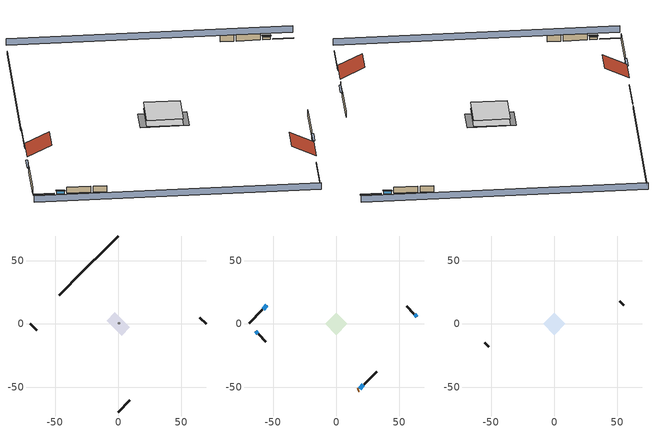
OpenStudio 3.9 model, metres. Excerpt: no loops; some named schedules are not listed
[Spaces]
crawlspace - vented 1
 floor foundation (Slab1 construction): -9.27,2.65 -2.65,9.27 9.27,-2.65 2.65,-9.27 z-0.91
 wall outside (RimJoist1 construction): -37.73,31.95 -46.91,22.76 z0.3:0.61
 wall outside (RimJoist2 construction): 69.67,0 64.57,5.11 z0.3:0.61
 wall outside (RimJoist3 construction): 0,-69.67 9.18,-60.49 z0.3:0.61
 wall outside (RimJoist4 construction): -69.67,0 -64.57,-5.11 z0.3:0.61
 wall foundation (FoundationWall1 construction): 0,69.67 -37.07,32.6 z-0.91:0.3
central ac and furnace airloop ret air space
 floor adiabatic (AdiabaticConst): 0,0 0,1 1,1 1,0 z0
 wall adiabatic (AdiabaticConst): 0,1 0,0 1,0 1,1 0,1 z0:1
 ceiling adiabatic (AdiabaticConst): 1,0 1,1 0,1 0,0 z1
conditioned space 1
 floor to crawlspace - vented 1 (Floor1 construction): -8.88,0 0,8.88 8.88,0 0,-8.88 z0.3
 wall outside (Wall1 construction): -58.53,11.14 -69.02,0.66 z0.3:2.74
 wall outside (Wall2 construction): 61.49,8.19 55.66,14.01 z0.3:2.74
 wall outside (Wall3 construction): 22.11,-47.57 32.05,-37.62 z0.3:2.74
 wall outside (Wall4 construction): -61.49,-8.19 -55.66,-14.01 z0.3:2.74
 wall outside (AdiabaticWallConstruction): -54.86,14.81 -57.87,11.8 / 18.44,-51.24 21.45,-48.22 z0.3:1.46; 63.91,5.76 62.14,7.53 / -63.91,-5.76 -62.14,-7.53 z0.3:1.4
 wall outside (AdiabaticWallConstruction 1): 17.13,-52.54 17.78,-51.89 z0.3:2.34
 window (WindowConstruction): -54.86,14.81 -57.87,11.8 z0.3:1.46
 window (WindowConstruction 1): 63.91,5.76 62.14,7.53 z0.3:1.4
 window (WindowConstruction 2): 18.44,-51.24 21.45,-48.22 z0.3:1.46
 window (WindowConstruction 3): -63.91,-5.76 -62.14,-7.53 z0.3:1.4
 door (Door): 17.14,-52.54 17.78,-51.89 z0.3:2.34
attic - vented 1
 floor to conditioned space 1 (Floor2 construction Reversed): -8.88,0 0,8.88 8.88,0 0,-8.88 z2.74
 wall outside (Wall5 construction): 55,14.67 51.83,17.85 z0.3:2.74
 wall outside (Wall6 construction): -55,-14.67 -51.83,-17.85 z0.3:2.74
 roof outside (Roof1 construction): -54.21,15.47,2.74 -48.27,9.53,6.94 -41.63,16.17,6.94 -47.57,22.11,2.74
 roof outside (Roof2 construction): 16.48,-53.2,2.74 10.54,-47.26,6.94 3.9,-53.9,6.94 9.84,-59.84,2.74
shading: -72.91,-3.23 -3.23,-72.91 / 72.91,3.23 3.23,72.91 z0:2.74; -58.09,11.58 -54.65,15.03 -55.08,15.46 -58.52,12.01 z1.77; 61.93,7.75 64.12,5.55 64.56,5.98 62.36,8.18 z1.71; 21.67,-48.01 18.22,-51.45 18.65,-51.88 22.1,-48.44 z1.77; -61.93,-7.75 -64.12,-5.55 -64.56,-5.98 -62.36,-8.18 z1.71
[Site]
Portland Intl Arpt_OR: Latitude {deg}=45.59; Longitude {deg}=-122.6; Time Zone {hr}=-8; Elevation {m}=33; Terrain=Suburbs; Keep Site Location Information=Yes
[Site:GroundTemperature:Shallow]
10.2558, 8.96328, 8.85977, 9.47314, 11.9355, 14.3863, 16.5111, 17.8571, 17.9714, 16.8767, 14.8061, 12.4304
[Site:WaterMainsTemperature]
Calculation Method=Schedule; Temperature Schedule=mains temperature schedule
[Building]
Building 1
[Material] Roughness=Rough
Name | Thickness {m} | Conductivity {W/m-K} | Density {kg/m3} | Specific Heat {J/kg-K} | Thermal Absorptance | Solar Absorptance | Visible Absorptance
slate or tile shingles | 0.01905 | 0.840978 | 1899.972 | 799.717 | 0.9 | 0.75 | 0.75
roof rigid ins | 0.00329814 | 0.029427 | 32.04 | 1214.23 | 0.9 | 0.7 | 0.7
osb sheathing 0.5 in. | 0.0127 | 0.115458 | 512.64 | 1214.23 | 0.9 | 0.6 | 0.6
wood siding | 0.0254 | 0.102417 | 544.68 | 1172.36 | 0.9 | 0.85 | 0.85
osb sheathing 0.5 in. 1 | 0.0127 | 0.115458 | 512.64 | 1214.23 | 0.9 | 0.7 | 0.7
wall stud and cavity | 0.1397 | 0.550994 | 139.0536 | 1170.24 | 0.9 | 0.7 | 0.7
gypsum board | 0.0127 | 0.160291 | 801 | 837.4 | 0.9 | 0.6 | 0.6
wall stud and cavity 1 | 0.1397 | 0.727959 | 139.0536 | 1170.24 | 0.9 | 0.6 | 0.6
rim joist stud and cavity | 0.0508 | 0.178688 | 50.32683 | 1063.81 | 0.9 | 0.6 | 0.6
floor stud and cavity | 0.1397 | 0.923637 | 92.3553 | 1139.71 | 0.9 | 0.7 | 0.7
osb sheathing 0.75 in. | 0.01905 | 0.115458 | 512.64 | 1214.23 | 0.9 | 0.7 | 0.7
floor covering | 0.0127 | 0.0433444 | 54.468 | 1339.84 | 0.9 | 0.6 | 0.6
ceiling loosefill ins | 0.169333 | 0.0480833 | 16.02 | 1046.75 | 0.9 | 0.7 | 0.7
ceiling stud and cavity | 0.1397 | 0.0824711 | 65.682 | 1177.47 | 0.9 | 0.7 | 0.7
concrete 8.0 in. | 0.2032 | 1.803125 | 2242.8 | 837.4 | 0.9 | 0.7 | 0.7
soil 0.5 in. | 0.0127 | 1.3848 | 1842.3 | 418.7 | 0.9 | 0.7 | 0.7
wood siding 1; wood siding 2 | 0.0254 | 0.102417 | 544.68 | 1172.36
wall rigid ins | 0.512978 | 0.029427 | 32.04 | 1214.23 | 0.9 | 0.7 | 0.7
wall stud and cavity 2 | 0.0889 | 0.380278 | 52.3479 | 1209.89 | 0.9 | 0.7 | 0.7
door material | 0.04445 | 0.0612267 | 512.64 | 1214.23 | 0.9 | 0.7 | 0.7
wall stud and cavity 3 | 0.0889 | 0.391764 | 83.0341 | 1211.67 | 0.9 | 0.7 | 0.7
furniture material conditioned space 1 | 0.1524 | 0.115458 | 640.8 | 1214.23 | 0.9 | 0.6 | 0.6
[Construction]
Roof1 construction; Roof2 construction: slate or tile shingles, roof rigid ins, osb sheathing 0.5 in.
Wall1 construction; Wall2 construction; Wall3 construction; Wall4 construction: wood siding, osb sheathing 0.5 in. 1, wall stud and cavity, gypsum board
Wall5 construction; Wall6 construction: wood siding, osb sheathing 0.5 in. 1, wall stud and cavity 1
RimJoist1 construction; RimJoist2 construction; RimJoist3 construction; RimJoist4 construction: wood siding, rim joist stud and cavity
Floor1 construction: floor stud and cavity, osb sheathing 0.75 in., floor covering
Floor2 construction Reversed: gypsum board, ceiling stud and cavity, ceiling loosefill ins
FoundationWall1 construction: concrete 8.0 in.
Slab1 construction: soil 0.5 in.
WindowConstruction; WindowConstruction 1; WindowConstruction 2; WindowConstruction 3: WindowMaterial
AdiabaticWallConstruction: wood siding 1, wall rigid ins, wall stud and cavity 2, gypsum board
Door: door material
AdiabaticWallConstruction 1: wood siding 2, wall rigid ins, wall stud and cavity 2, gypsum board
PartitionWallConstruction: gypsum board, wall stud and cavity 3, gypsum board
furniture construction conditioned space 1: furniture material conditioned space 1
AdiabaticConst: Adiabatic
[WindowMaterial:SimpleGlazingSystem]
WindowMaterial: U-Factor {W/m2-K}=2.15764; Solar Heat Gain Coefficient=0.44
[Material:NoMass]
Adiabatic: Roughness=Rough; Thermal Resistance {m2-K/W}=176.1
[ThermalZone] Multiplier=1; Use Ideal Air Loads=No
Name | Volume {m3} | Thermostat
conditioned space | 384.656 | conditioned space temperature setpoint
attic - vented | 147.678
crawlspace - vented | 192.328
central ac and furnace airloop ret air zone | 1
[Sizing:Zone] Zone Cooling Design Supply Air Temperature Input Method=SupplyAirTemperature; Zone Cooling Design Supply Air Temperature {C}=14; Zone Cooling Design Supply Air Temperature Difference {deltaC}=11.11; Zone Heating Design Supply Air Temperature Input Method=SupplyAirTemperature; Zone Heating Design Supply Air Temperature {C}=40; Zone Heating Design Supply Air Temperature Difference {deltaC}=11.11; Zone Cooling Design Supply Air Humidity Ratio {kg-H2O/kg-air}=0.0085; Zone Heating Design Supply Air Humidity Ratio {kg-H2O/kg-air}=0.008; Cooling Design Air Flow Method=DesignDay; Heating Design Air Flow Method=DesignDay; Account for Dedicated Outdoor Air System=No; Dedicated Outdoor Air System Control Strategy=NeutralSupplyAir; Dedicated Outdoor Air Low Setpoint Temperature for Design {C}=autosize; Dedicated Outdoor Air High Setpoint Temperature for Design {C}=autosize; Zone Load Sizing Method=Sensible Load Only No Latent Load; Zone Latent Cooling Design Supply Air Humidity Ratio Input Method=HumidityRatioDifference; Zone Cooling Design Supply Air Humidity Ratio Difference {kgWater/kgDryAir}=0.005; Zone Latent Heating Design Supply Air Humidity Ratio Input Method=HumidityRatioDifference; Zone Humidification Design Supply Air Humidity Ratio Difference {kgWater/kgDryAir}=0.005; Sizing Option=Coincident
attic - vented; crawlspace - vented; central ac and furnace airloop ret air zone
[Space]
Name | Thermal Zone | Volume {m3}
conditioned space 1 | conditioned space | 384.656
attic - vented 1 | attic - vented | 147.678
crawlspace - vented 1 | crawlspace - vented | 192.328
central ac and furnace airloop ret air space | central ac and furnace airloop ret air zone
[ThermostatSetpoint:DualSetpoint]
conditioned space temperature setpoint: Heating Setpoint Temperature Schedule=heating setpoint; Cooling Setpoint Temperature Schedule=cooling setpoint; Temperature Difference Between Cutout And Setpoint {deltaC}=0
[Foundation:Kiva]
Foundation Kiva 1: Initial Indoor Air Temperature {C}=8.24991; Wall Height Above Grade {m}=0.3048; Wall Depth Below Slab {m}=0.2032
[Foundation:Kiva:Settings]
Soil Conductivity {W/m-K}=1.3848; Soil Density {kg/m3}=1842.3; Soil Specific Heat {J/kg-K}=418.7; Ground Solar Absorptivity=0.9; Ground Thermal Absorptivity=0.9; Ground Surface Roughness {m}=0.03; Far-Field Width {m}=40; Deep-Ground Boundary Condition=ZeroFlux; Deep-Ground Depth {m}=40; Minimum Cell Dimension {m}=0.2; Maximum Cell Growth Coefficient=3; Simulation Timestep=Timestep
[SurfaceProperty:ExposedFoundationPerimeter]
Slab1: Exposed Perimeter Calculation Method=TotalExposedPerimeter; Total Exposed Perimeter {m}=52.4256
[SurfaceProperty:IncidentSolarMultiplier] Incident Solar Multiplier=1; Incident Solar Multiplier Schedule=trans schedule winter=0.85 summer=0.7
Window1; Window2; Window3; Window4
[InternalMass:Definition] Design Level Calculation Method=SurfaceArea
Name | Construction | Surface Area {m2}
partition wall mass | PartitionWallConstruction | 157.749
furniture mass conditioned space 1 | furniture construction conditioned space 1 | 63.09974
[InternalMass] Space or SpaceType=conditioned space 1; Multiplier=1
Name | Internal Mass Definition
partition wall mass | partition wall mass
furniture mass conditioned space 1 | furniture mass conditioned space 1
[Fan:SystemModel]
central ac and furnace supply fan: Availability Schedule=Always On Discrete; Design Maximum Air Flow Rate {m3/s}=0.573888; Speed Control Method=Discrete; Electric Power Minimum Flow Rate Fraction=0.2; Design Pressure Rise {Pa}=500; Motor Efficiency=1; Motor In Air Stream Fraction=1; Design Electric Power Consumption {W}=autosize; Design Power Sizing Method=PowerPerFlow; Electric Power Per Unit Flow Rate {W/(m3/s)}=1059.44; Electric Power Per Unit Flow Rate Per Unit Pressure {W-s/m3-Pa}=1.66667; Fan Total Efficiency=0.7; Motor Loss Radiative Fraction=0; Speed Flow Fraction 1=0.90214; Speed Electric Power Fraction 1=0.73421; Speed Flow Fraction 2=1; Speed Electric Power Fraction 2=1
[EnergyManagementSystem:Sensor]
Name | Output Variable or Output Meter Index Key | Output Variable or Output Meter
central_ac_and_furnace_supply_fan_s; central_ac_and_furnace_supply_fan_s_1 | central ac and furnace supply fan | Fan Electricity Energy
water_heater_T_set | water heater setpoint | Schedule Value
out_pb_s |  | Site Outdoor Air Barometric Pressure
out_wt_s |  | Site Outdoor Air Humidity Ratio
site_vw_s |  | Site Wind Speed
cool_season | cooling season schedule | Schedule Value
central_ac_and_furnace_airloop_Fan_RTF_s | central ac and furnace supply fan | Fan Runtime Fraction Speed 1
central_ac_and_furnace_airloop_Fan_RTF_s_1 | central ac and furnace supply fan | Fan Runtime Fraction Speed 2
central_ac_and_furnace_airloop_AH_MFR_s | Node 6 | System Node Mass Flow Rate
central_ac_and_furnace_airloop_AH_VFR_s | Node 6 | System Node Current Density Volume Flow Rate
central_ac_and_furnace_airloop_AH_Tout_s | Node 6 | System Node Temperature
central_ac_and_furnace_airloop_AH_Wout_s | Node 6 | System Node Humidity Ratio
central_ac_and_furnace_airloop_RA_T_s | Node 9 | System Node Temperature
central_ac_and_furnace_airloop_Ra_W_s | Node 9 | System Node Humidity Ratio
central_ac_and_furnace_airloop_0_DZ_T_s | crawlspace - vented | Zone Air Temperature
central_ac_and_furnace_airloop_0_DZ_W_s | crawlspace - vented | Zone Mean Air Humidity Ratio
natural_vent_s | natural vent schedule | Schedule Value
htg_sp_s | heating setpoint | Schedule Value
clg_sp_s | cooling setpoint | Schedule Value
mech_vent_range_fan_0_sch_s | mech vent range fan 0 schedule | Schedule Value
mech_vent_bath_fan_0_sch_s | mech vent bath fan 0 schedule | Schedule Value
clothes_dryer_exhaust_0_sch_s | clothes_dryer | Schedule Value
site_temp | Environment | Site Outdoor Air Drybulb Temperature
discharge_sch_sensor | electric_vehicle_discharging | Schedule Value
charge_sch_sensor | electric_vehicle_charging | Schedule Value
soc_sensor | Vehicle1 li ion | Electric Storage Charge Fraction
htg_load_cond |  | Heating:EnergyTransfer:Zone:CONDITIONED SPACE
clg_load_cond |  | Cooling:EnergyTransfer:Zone:CONDITIONED SPACE
htg_load_duct |  | Heating:EnergyTransfer:Zone:CENTRAL AC AND FURNACE AIRLOOP RET AIR ZONE
clg_load_duct |  | Cooling:EnergyTransfer:Zone:CENTRAL AC AND FURNACE AIRLOOP RET AIR ZONE
s_conv | Floor1 | Surface Inside Face Convection Heat Gain Energy
s_ig | Floor1 | Surface Inside Face Internal Gains Radiation Heat Gain Energy
s_sol | Floor1 | Surface Inside Face Solar Radiation Heat Gain Energy
s_lgt | Floor1 | Surface Inside Face Lights Radiation Heat Gain Energy
s_surf | Floor1 | Surface Inside Face Net Surface Thermal Radiation Heat Gain Energy
s_conv_1 | Floor2 | Surface Inside Face Convection Heat Gain Energy
s_ig_1 | Floor2 | Surface Inside Face Internal Gains Radiation Heat Gain Energy
s_sol_1 | Floor2 | Surface Inside Face Solar Radiation Heat Gain Energy
s_lgt_1 | Floor2 | Surface Inside Face Lights Radiation Heat Gain Energy
s_surf_1 | Floor2 | Surface Inside Face Net Surface Thermal Radiation Heat Gain Energy
ss_sol | Door1 | Surface Inside Face Solar Radiation Heat Gain Energy
ss_lgt | Door1 | Surface Inside Face Lights Radiation Heat Gain Energy
ss_conv | Door1 | Surface Inside Face Convection Heat Gain Energy
ss_ig | Door1 | Surface Inside Face Internal Gains Radiation Heat Gain Energy
ss_surf | Door1 | Surface Inside Face Net Surface Thermal Radiation Heat Gain Energy
ss_conv_1 | Window1 | Surface Inside Face Convection Heat Gain Energy
ss_ig_1 | Window1 | Surface Inside Face Internal Gains Radiation Heat Gain Energy
ss_surf_1 | Window1 | Surface Inside Face Net Surface Thermal Radiation Heat Gain Energy
ss_trans_in | Window1 | Surface Window Transmitted Solar Radiation Rate
ss_back_out | Window1 | Surface Window Shortwave from Zone Back Out Window Heat Transfer Rate
ss_trans_out | Window1 | Surface Inside Face Initial Transmitted Diffuse Transmitted Out Window Solar Radiation Rate
ss_conv_2 | Window2 | Surface Inside Face Convection Heat Gain Energy
ss_ig_2 | Window2 | Surface Inside Face Internal Gains Radiation Heat Gain Energy
ss_surf_2 | Window2 | Surface Inside Face Net Surface Thermal Radiation Heat Gain Energy
ss_trans_in_1 | Window2 | Surface Window Transmitted Solar Radiation Rate
ss_back_out_1 | Window2 | Surface Window Shortwave from Zone Back Out Window Heat Transfer Rate
ss_trans_out_1 | Window2 | Surface Inside Face Initial Transmitted Diffuse Transmitted Out Window Solar Radiation Rate
ss_conv_3 | Window3 | Surface Inside Face Convection Heat Gain Energy
ss_ig_3 | Window3 | Surface Inside Face Internal Gains Radiation Heat Gain Energy
ss_surf_3 | Window3 | Surface Inside Face Net Surface Thermal Radiation Heat Gain Energy
ss_trans_in_2 | Window3 | Surface Window Transmitted Solar Radiation Rate
ss_back_out_2 | Window3 | Surface Window Shortwave from Zone Back Out Window Heat Transfer Rate
ss_trans_out_2 | Window3 | Surface Inside Face Initial Transmitted Diffuse Transmitted Out Window Solar Radiation Rate
ss_conv_4 | Window4 | Surface Inside Face Convection Heat Gain Energy
ss_ig_4 | Window4 | Surface Inside Face Internal Gains Radiation Heat Gain Energy
ss_surf_4 | Window4 | Surface Inside Face Net Surface Thermal Radiation Heat Gain Energy
ss_trans_in_3 | Window4 | Surface Window Transmitted Solar Radiation Rate
ss_back_out_3 | Window4 | Surface Window Shortwave from Zone Back Out Window Heat Transfer Rate
ss_trans_out_3 | Window4 | Surface Inside Face Initial Transmitted Diffuse Transmitted Out Window Solar Radiation Rate
s_conv_2 | Wall1 | Surface Inside Face Convection Heat Gain Energy
s_ig_2 | Wall1 | Surface Inside Face Internal Gains Radiation Heat Gain Energy
s_sol_2 | Wall1 | Surface Inside Face Solar Radiation Heat Gain Energy
s_lgt_2 | Wall1 | Surface Inside Face Lights Radiation Heat Gain Energy
s_surf_2 | Wall1 | Surface Inside Face Net Surface Thermal Radiation Heat Gain Energy
s_conv_3 | Wall2 | Surface Inside Face Convection Heat Gain Energy
s_ig_3 | Wall2 | Surface Inside Face Internal Gains Radiation Heat Gain Energy
s_sol_3 | Wall2 | Surface Inside Face Solar Radiation Heat Gain Energy
s_lgt_3 | Wall2 | Surface Inside Face Lights Radiation Heat Gain Energy
s_surf_3 | Wall2 | Surface Inside Face Net Surface Thermal Radiation Heat Gain Energy
s_conv_4 | Wall3 | Surface Inside Face Convection Heat Gain Energy
s_ig_4 | Wall3 | Surface Inside Face Internal Gains Radiation Heat Gain Energy
s_sol_4 | Wall3 | Surface Inside Face Solar Radiation Heat Gain Energy
s_lgt_4 | Wall3 | Surface Inside Face Lights Radiation Heat Gain Energy
s_surf_4 | Wall3 | Surface Inside Face Net Surface Thermal Radiation Heat Gain Energy
s_conv_5 | Wall4 | Surface Inside Face Convection Heat Gain Energy
s_ig_5 | Wall4 | Surface Inside Face Internal Gains Radiation Heat Gain Energy
s_sol_5 | Wall4 | Surface Inside Face Solar Radiation Heat Gain Energy
s_lgt_5 | Wall4 | Surface Inside Face Lights Radiation Heat Gain Energy
s_surf_5 | Wall4 | Surface Inside Face Net Surface Thermal Radiation Heat Gain Energy
im_conv | furniture mass conditioned space 1 | Surface Inside Face Convection Heat Gain Energy
im_ig | furniture mass conditioned space 1 | Surface Inside Face Internal Gains Radiation Heat Gain Energy
im_sol | furniture mass conditioned space 1 | Surface Inside Face Solar Radiation Heat Gain Energy
im_lgt | furniture mass conditioned space 1 | Surface Inside Face Lights Radiation Heat Gain Energy
im_surf | furniture mass conditioned space 1 | Surface Inside Face Net Surface Thermal Radiation Heat Gain Energy
im_conv_1 | partition wall mass | Surface Inside Face Convection Heat Gain Energy
im_ig_1 | partition wall mass | Surface Inside Face Internal Gains Radiation Heat Gain Energy
im_sol_1 | partition wall mass | Surface Inside Face Solar Radiation Heat Gain Energy
im_lgt_1 | partition wall mass | Surface Inside Face Lights Radiation Heat Gain Energy
im_surf_1 | partition wall mass | Surface Inside Face Net Surface Thermal Radiation Heat Gain Energy
airflow_gain | infil flow | Infiltration Sensible Heat Gain Energy
airflow_loss | infil flow | Infiltration Sensible Heat Loss Energy
airflow_gain_1 | natural vent flow | Infiltration Sensible Heat Gain Energy
airflow_loss_1 | natural vent flow | Infiltration Sensible Heat Loss Energy
[ElectricEquipment:Definition] Design Level Calculation Method=EquipmentLevel
Name | Design Level {W} | Fraction Latent | Fraction Radiant | Fraction Lost
ceiling fan | 17.3858 | 0 | 0.558 | 0
clothes washer | 642.754 | 0.03 | 0.162 | 0.7
clothes dryer | 5333.75 | 0.015 | 0.081 | 0.85
dishwasher | 2177.19 | 0.3 | 0.18 | 0.4
fridge | 43.7215 | 0 | 0.6 | 0
fridge 2 | 239.242 | 0 | 0.6 | 0
freezer | 194.914 | 0 | 0.6 | 0
cooking range | 1362.79 | 0.08 | 0.432 | 0.2
misc tv | 362.43 | 0 | 0.6 | 0
misc plug loads | 282.128 | 0.021 | 0.558 | 0.049
whole house fan; mech vent house fan | 0 | 0 | 0 | 1
mech vent house fan cfis | 0 | 0 | 0 | 0
mech vent range fan 0; mech vent bath fan 0 | 30 | 0 | 0 | 1
[ElectricEquipment] Space or SpaceType=conditioned space 1
Name | Electric Equipment Definition | Schedule
ceiling fan | ceiling fan | ceiling_fan
clothes washer | clothes washer | clothes_washer
clothes dryer | clothes dryer | clothes_dryer
dishwasher | dishwasher | dishwasher
fridge | fridge | fridge schedule
fridge 1 | fridge 2 | fridge schedule 1
freezer | freezer | freezer schedule
cooking range | cooking range | cooking_range
misc tv | misc tv | plug_loads_tv
misc plug loads | misc plug loads | plug_loads_other
whole house fan | whole house fan | Always On Discrete
mech vent house fan | mech vent house fan | mech vent house fan schedule
mech vent house fan cfis | mech vent house fan cfis | mech vent house fan cfis schedule
mech vent range fan 0 | mech vent range fan 0 | mech vent range fan 0 schedule
mech vent bath fan 0 | mech vent bath fan 0 | mech vent bath fan 0 schedule
[OtherEquipment:Definition] Design Level Calculation Method=EquipmentLevel
Name | Design Level {W} | Fraction Latent | Fraction Radiant | Fraction Lost
water heater sens; central ac and furnace airloop_0 SupSensLkToCond; central ac and furnace airloop_0 SupCondToLv; central ac and furnace airloop_0 RetCondToRP; central ac and furnace airloop_0 RetSensLkToRP; central ac and furnace airloop_0 SupCondToDZ; central ac and furnace airloop_0 RetCondToDZ; central ac and furnace airloop_0 SupSensLkToDZ; mech vent house fan sensible load | 0 | 0 | 0 | 0
water heater lat; central ac and furnace airloop_0 SupLatLkToCond; central ac and furnace airloop_0 RetLatLkToRP; central ac and furnace airloop_0 SupLatLkToDZ; mech vent house fan latent load | 0 | 1 | 0 | 0
water heater energy adjustment1 | 0.01 | 0 | 0 | 1
clothes dryer 2 | 0 | 0.015 | 0.081 | 0.85
cooking range 2 | 0 | 0.08 | 0.432 | 0.2
general water use sensible | -25.2881 | 0 | 0.6 | 0
general water use latent | 25.6591 | 1 | 0 | 0
[OtherEquipment]
Name | Other Equipment Definition | Space or SpaceType | Schedule | Fuel Type
water heater sens | water heater sens | conditioned space 1 | Always On Discrete
water heater lat | water heater lat | conditioned space 1 | Always On Discrete
water heater energy adjustment1 | water heater energy adjustment1 | conditioned space 1 | Always On Discrete | Electricity
clothes dryer 1 | clothes dryer 2 | conditioned space 1 | clothes_dryer | Electricity
cooking range 1 | cooking range 2 | conditioned space 1 | cooking_range | Electricity
general water use sensible | general water use sensible | conditioned space 1 | general water use schedule
general water use latent | general water use latent | conditioned space 1 | general water use schedule
central ac and furnace airloop_0 SupSensLkToCond | central ac and furnace airloop_0 SupSensLkToCond | conditioned space 1 | Always On Discrete
central ac and furnace airloop_0 SupLatLkToCond | central ac and furnace airloop_0 SupLatLkToCond | conditioned space 1 | Always On Discrete
central ac and furnace airloop_0 SupCondToLv | central ac and furnace airloop_0 SupCondToLv | conditioned space 1 | Always On Discrete
central ac and furnace airloop_0 RetCondToRP | central ac and furnace airloop_0 RetCondToRP | central ac and furnace airloop ret air space | Always On Discrete
central ac and furnace airloop_0 RetSensLkToRP | central ac and furnace airloop_0 RetSensLkToRP | central ac and furnace airloop ret air space | Always On Discrete
central ac and furnace airloop_0 RetLatLkToRP | central ac and furnace airloop_0 RetLatLkToRP | central ac and furnace airloop ret air space | Always On Discrete
central ac and furnace airloop_0 SupCondToDZ | central ac and furnace airloop_0 SupCondToDZ | crawlspace - vented 1 | Always On Discrete
central ac and furnace airloop_0 RetCondToDZ | central ac and furnace airloop_0 RetCondToDZ | crawlspace - vented 1 | Always On Discrete
central ac and furnace airloop_0 SupSensLkToDZ | central ac and furnace airloop_0 SupSensLkToDZ | crawlspace - vented 1 | Always On Discrete
central ac and furnace airloop_0 SupLatLkToDZ | central ac and furnace airloop_0 SupLatLkToDZ | crawlspace - vented 1 | Always On Discrete
mech vent house fan sensible load | mech vent house fan sensible load | conditioned space 1 | Always On Discrete
mech vent house fan latent load | mech vent house fan latent load | conditioned space 1 | Always On Discrete
[WaterUse:Equipment:Definition]
Name | Peak Flow Rate {m3/s}
clothes washer | 4.2912e-06
dishwasher | 1.53579e-05
[Lights:Definition]
interior lighting: Design Level Calculation Method=LightingLevel; Lighting Level {W}=261.846; Fraction Radiant=0.6; Fraction Visible=0.2; Return Air Fraction=0
[Lights]
interior lighting: Lights Definition=interior lighting; Space or SpaceType=conditioned space 1; Schedule=lighting_interior; Fraction Replaceable=1
[Exterior:Lights:Definition]
exterior lighting: Design Level {W}=7.09205
[Exterior:Lights]
exterior lighting: Exterior Lights Definition=exterior lighting; Schedule=exterior lighting schedule
[People:Definition]
occupants: Number of People Calculation Method=People; Number of People {people}=1; Fraction Radiant=0.314171; Sensible Heat Fraction=0.56303; Carbon Dioxide Generation Rate {m3/s-W}=0; Enable ASHRAE 55 Comfort Warnings=No; Mean Radiant Temperature Calculation Type=EnclosureAveraged
[People]
occupants: People Definition=occupants; Space or SpaceType=conditioned space 1; Number of People Schedule=occupants; Activity Level Schedule=occupants activity schedule; Multiplier=1
[ZoneMixing] Schedule=Always On Continuous; Design Flow Rate Calculation Method=Flow/Zone; Design Flow Rate {m3/s}=0
Name | Zone or Space | Source Zone or Space
central ac and furnace airloop_0 ZoneMixDZToCond mix | conditioned space | crawlspace - vented
central ac and furnace airloop_0 ZoneMixCondToDZ mix | crawlspace - vented | conditioned space
whole house fan mix | attic - vented | conditioned space
[SpaceInfiltration:DesignFlowRate] Schedule=Always On Discrete
Name | Space or SpaceType | Design Flow Rate Calculation Method | Design Flow Rate {m3/s} | Air Changes per Hour {1/hr} | Constant Term Coefficient | Temperature Term Coefficient | Velocity Term Coefficient | Velocity Squared Term Coefficient
natural vent flow; whole house fan flow; infil flow | conditioned space 1 | Flow/Space | 0
infil crawlspace - vented 1 | crawlspace - vented 1 | AirChanges/Hour |  | 2.6013 | 1 | 0 | 0 | 0
crawlspace_vented 1 duct leakage imbalance infil flow | crawlspace - vented 1 | Flow/Space | 0
[SpaceInfiltration:EffectiveLeakageArea]
infil attic - vented 1: Space or SpaceType=attic - vented 1; Schedule=Always On Discrete; Effective Air Leakage Area {cm2}=5257.79; Stack Coefficient=0.000195296; Wind Coefficient=3.68758e-05
